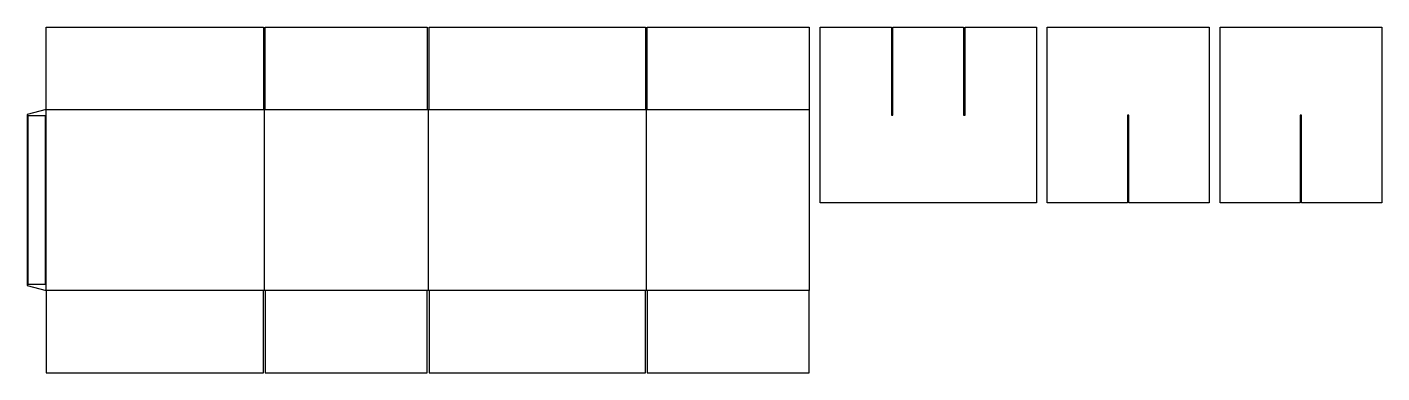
# Model space of a CAD drawing. Header units: millimetres. Extents: x 0 to 2494, y 0 to 636.
import ezdxf

# ---------------------------------------------------------------- set-up
doc = ezdxf.new("R2010")
doc.units = ezdxf.units.MM
for name, color, linetype in [('CREASE', 5, 'CONTINUOUS'), ('CUT', 1, 'CONTINUOUS'), ('GLUE', 2, 'CONTINUOUS')]:
    doc.layers.add(name, color=color, linetype=linetype)

msp = doc.modelspace()

# ---------------------------------------------------------------- linework, layer by layer
at = {"layer": 'CREASE'}
for p, q in [((35, 151.6), (35, 484.8)), ((35, 484.8), (435, 484.8)), ((436.6, 484.8), (436.6, 151.6)), ((438.2, 484.8), (736.6, 484.8)), ((738.2, 484.8), (738.2, 151.6)), ((739.8, 484.8), (1138.2, 484.8)), ((1139.8, 484.8), (1139.8, 151.6)), ((1141.4, 484.8), (1439.8, 484.8)), ((435, 151.6), (35, 151.6)), ((736.6, 151.6), (438.2, 151.6)), ((1138.2, 151.6), (739.8, 151.6)), ((1439.8, 151.6), (1141.4, 151.6))]:
    msp.add_line(p, q, dxfattribs=at)
at = {"layer": 'CUT'}
for p, q in [((35, 484.8), (35, 636.4)), ((35, 636.4), (435, 636.4)), ((435, 636.4), (435, 484.8)), ((438.2, 484.8), (438.2, 636.4)), ((438.2, 636.4), (736.6, 636.4)), ((736.6, 636.4), (736.6, 484.8)), ((739.8, 484.8), (739.8, 636.4)), ((739.8, 636.4), (1138.2, 636.4)), ((1138.2, 636.4), (1138.2, 484.8)), ((1141.4, 484.8), (1141.4, 636.4)), ((1141.4, 636.4), (1439.8, 636.4)), ((1439.8, 636.4), (1439.8, 484.8)), ((1459.8, 636.4), (1591.167, 636.4)), ((1459.8, 312.8), (1459.8, 636.4)), ((1591.167, 636.4), (1591.167, 474.6)), ((1593.767, 474.6), (1593.767, 636.4)), ((1593.767, 636.4), (1723.833, 636.4)), ((1723.833, 636.4), (1723.833, 474.6)), ((1726.433, 474.6), (1726.433, 636.4)), ((1726.433, 636.4), (1857.8, 636.4)), ((1857.8, 636.4), (1857.8, 312.8)), ((1877.8, 636.4), (2175.8, 636.4)), ((1877.8, 312.8), (1877.8, 636.4)), ((2175.8, 636.4), (2175.8, 312.8)), ((2195.8, 636.4), (2493.8, 636.4)), ((2195.8, 312.8), (2195.8, 636.4)), ((2493.8, 636.4), (2493.8, 312.8)), ((35, 484.8), (0, 475.422)), ((0, 475.422), (0, 160.978)), ((435, 484.8), (436.6, 484.8)), ((436.6, 484.8), (438.2, 484.8)), ((736.6, 484.8), (738.2, 484.8)), ((738.2, 484.8), (739.8, 484.8)), ((1138.2, 484.8), (1139.8, 484.8)), ((1139.8, 484.8), (1141.4, 484.8)), ((1439.8, 484.8), (1439.8, 151.6)), ((1591.167, 474.6), (1593.767, 474.6)), ((1723.833, 474.6), (1726.433, 474.6)), ((2028.1, 474.6), (2025.5, 474.6)), ((2025.5, 474.6), (2025.5, 312.8)), ((2028.1, 312.8), (2028.1, 474.6)), ((2346.1, 474.6), (2343.5, 474.6)), ((2343.5, 474.6), (2343.5, 312.8)), ((2346.1, 312.8), (2346.1, 474.6)), ((1857.8, 312.8), (1459.8, 312.8)), ((2025.5, 312.8), (1877.8, 312.8)), ((2175.8, 312.8), (2028.1, 312.8)), ((2343.5, 312.8), (2195.8, 312.8)), ((2493.8, 312.8), (2346.1, 312.8)), ((0, 160.978), (35, 151.6)), ((35, 151.6), (35, 0)), ((436.6, 151.6), (435, 151.6)), ((435, 0), (435, 151.6)), ((438.2, 151.6), (436.6, 151.6)), ((438.2, 151.6), (438.2, 0)), ((738.2, 151.6), (736.6, 151.6)), ((736.6, 0), (736.6, 151.6)), ((739.8, 151.6), (738.2, 151.6)), ((739.8, 151.6), (739.8, 0)), ((1139.8, 151.6), (1138.2, 151.6)), ((1138.2, 0), (1138.2, 151.6)), ((1141.4, 151.6), (1139.8, 151.6)), ((1141.4, 151.6), (1141.4, 0)), ((1439.8, 0), (1439.8, 151.6)), ((35, 0), (435, 0)), ((438.2, 0), (736.6, 0)), ((739.8, 0), (1138.2, 0)), ((1141.4, 0), (1439.8, 0))]:
    msp.add_line(p, q, dxfattribs=at)
at = {"layer": 'GLUE'}
for p, q in [((2, 473.422), (33, 473.422)), ((2, 162.978), (2, 473.422)), ((33, 473.422), (33, 162.978)), ((33, 162.978), (2, 162.978))]:
    msp.add_line(p, q, dxfattribs=at)

doc.saveas('drawing.dxf')
